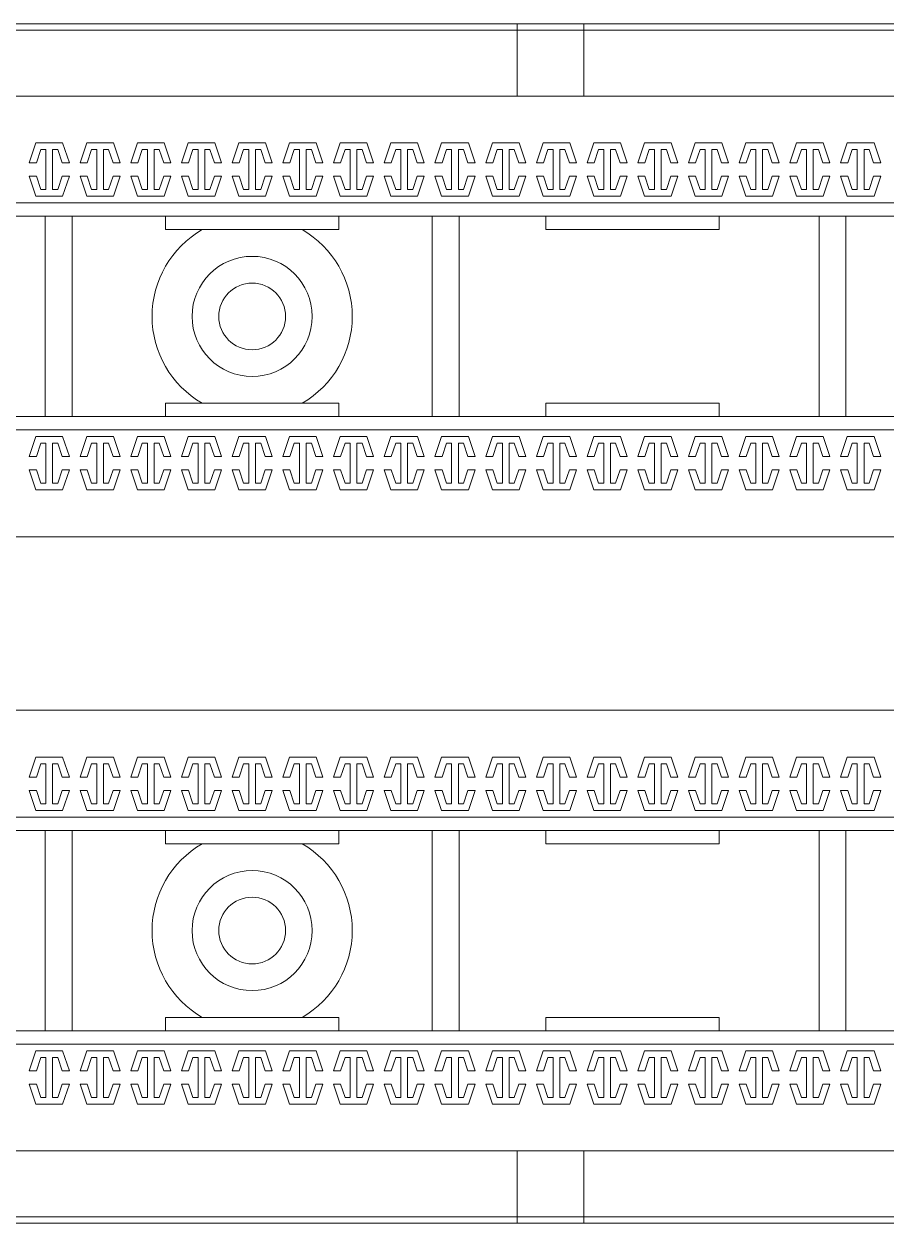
# Model space of a CAD drawing. Header units: millimetres. Extents: x -1589 to 88627, y 12943 to 76663.
# Drawn here: x 39343 to 39989, y 56543 to 57441 of the extents above; entities that cross this region are included whole.
import ezdxf

# ---------------------------------------------------------------- set-up
doc = ezdxf.new("R2010")
doc.units = ezdxf.units.MM
doc.header["$LTSCALE"] = 200
doc.layers.add('LINE', color=3, linetype='Continuous', lineweight=0)

# ---------------------------------------------------------------- blocks, each defined once
blk = doc.blocks.new('110')
at = {"color": 7}
for p, q in [((45.012, 44.905), (221.012, 44.905)), ((152.874, 44.905), (152.874, 39.5)), ((157.874, 44.905), (157.874, 39.5)), ((18.021, 44.45), (464.999, 44.45)), ((36.012, 39.5), (230.01, 39.5)), ((116.811, 36), (116.311, 34.5)), ((118.811, 36), (116.811, 36)), ((119.311, 34.5), (118.811, 36)), ((120.611, 36), (120.111, 34.5)), ((122.611, 36), (120.611, 36)), ((123.111, 34.5), (122.611, 36)), ((124.411, 36), (123.911, 34.5)), ((126.411, 36), (124.411, 36)), ((126.911, 34.5), (126.411, 36)), ((128.211, 36), (127.711, 34.5)), ((130.211, 36), (128.211, 36)), ((130.711, 34.5), (130.211, 36)), ((132.011, 36), (131.511, 34.5)), ((134.011, 36), (132.011, 36)), ((134.511, 34.5), (134.011, 36)), ((135.811, 36), (135.311, 34.5)), ((137.811, 36), (135.811, 36)), ((138.311, 34.5), (137.811, 36)), ((139.611, 36), (139.111, 34.5)), ((141.611, 36), (139.611, 36)), ((142.111, 34.5), (141.611, 36)), ((143.411, 36), (142.911, 34.5)), ((145.411, 36), (143.411, 36)), ((145.911, 34.5), (145.411, 36)), ((147.211, 36), (146.711, 34.5)), ((149.211, 36), (147.211, 36)), ((149.711, 34.5), (149.211, 36)), ((151.011, 36), (150.511, 34.5)), ((153.011, 36), (151.011, 36)), ((153.511, 34.5), (153.011, 36)), ((154.811, 36), (154.311, 34.5)), ((156.811, 36), (154.811, 36)), ((157.311, 34.5), (156.811, 36)), ((158.611, 36), (158.111, 34.5)), ((160.611, 36), (158.611, 36)), ((161.111, 34.5), (160.611, 36)), ((162.411, 36), (161.911, 34.5)), ((164.411, 36), (162.411, 36)), ((164.911, 34.5), (164.411, 36)), ((166.21, 36), (165.711, 34.5)), ((168.21, 36), (166.21, 36)), ((168.71, 34.5), (168.21, 36)), ((170.01, 36), (169.51, 34.5)), ((172.01, 36), (170.01, 36)), ((172.51, 34.5), (172.01, 36)), ((173.81, 36), (173.31, 34.5)), ((175.81, 36), (173.81, 36)), ((176.31, 34.5), (175.81, 36)), ((177.61, 36), (177.11, 34.5)), ((179.61, 36), (177.61, 36)), ((180.11, 34.5), (179.61, 36)), ((116.838, 34.5), (117.171, 35.5)), ((117.171, 35.5), (117.561, 35.5)), ((117.561, 35.5), (117.561, 32.5)), ((118.061, 32.5), (118.061, 35.5)), ((118.061, 35.5), (118.451, 35.5)), ((118.451, 35.5), (118.784, 34.5)), ((120.638, 34.5), (120.971, 35.5)), ((120.971, 35.5), (121.361, 35.5)), ((121.361, 35.5), (121.361, 32.5)), ((121.861, 32.5), (121.861, 35.5)), ((121.861, 35.5), (122.25, 35.5)), ((122.25, 35.5), (122.584, 34.5)), ((124.438, 34.5), (124.771, 35.5)), ((124.771, 35.5), (125.161, 35.5)), ((125.161, 35.5), (125.161, 32.5)), ((125.661, 32.5), (125.661, 35.5)), ((125.661, 35.5), (126.05, 35.5)), ((126.05, 35.5), (126.384, 34.5)), ((128.238, 34.5), (128.571, 35.5)), ((128.571, 35.5), (128.961, 35.5)), ((128.961, 35.5), (128.961, 32.5)), ((129.461, 32.5), (129.461, 35.5)), ((129.461, 35.5), (129.85, 35.5)), ((129.85, 35.5), (130.184, 34.5)), ((132.038, 34.5), (132.371, 35.5)), ((132.371, 35.5), (132.761, 35.5)), ((132.761, 35.5), (132.761, 32.5)), ((133.261, 32.5), (133.261, 35.5)), ((133.261, 35.5), (133.65, 35.5)), ((133.65, 35.5), (133.984, 34.5)), ((135.838, 34.5), (136.171, 35.5)), ((136.171, 35.5), (136.561, 35.5)), ((136.561, 35.5), (136.561, 32.5)), ((137.061, 32.5), (137.061, 35.5)), ((137.061, 35.5), (137.45, 35.5)), ((137.45, 35.5), (137.784, 34.5)), ((139.638, 34.5), (139.971, 35.5)), ((139.971, 35.5), (140.361, 35.5)), ((140.361, 35.5), (140.361, 32.5)), ((140.861, 32.5), (140.861, 35.5)), ((140.861, 35.5), (141.25, 35.5)), ((141.25, 35.5), (141.584, 34.5)), ((143.438, 34.5), (143.771, 35.5)), ((143.771, 35.5), (144.161, 35.5)), ((144.161, 35.5), (144.161, 32.5)), ((144.661, 32.5), (144.661, 35.5)), ((144.661, 35.5), (145.05, 35.5)), ((145.05, 35.5), (145.384, 34.5)), ((147.238, 34.5), (147.571, 35.5)), ((147.571, 35.5), (147.961, 35.5)), ((147.961, 35.5), (147.961, 32.5)), ((148.461, 32.5), (148.461, 35.5)), ((148.461, 35.5), (148.85, 35.5)), ((148.85, 35.5), (149.184, 34.5)), ((151.038, 34.5), (151.371, 35.5)), ((151.371, 35.5), (151.761, 35.5)), ((151.761, 35.5), (151.761, 32.5)), ((152.261, 32.5), (152.261, 35.5)), ((152.261, 35.5), (152.65, 35.5)), ((152.65, 35.5), (152.984, 34.5)), ((154.838, 34.5), (155.171, 35.5)), ((155.171, 35.5), (155.561, 35.5)), ((155.561, 35.5), (155.561, 32.5)), ((156.061, 32.5), (156.061, 35.5)), ((156.061, 35.5), (156.45, 35.5)), ((156.45, 35.5), (156.784, 34.5)), ((158.638, 34.5), (158.971, 35.5)), ((158.971, 35.5), (159.361, 35.5)), ((159.361, 35.5), (159.361, 32.5)), ((159.861, 32.5), (159.861, 35.5)), ((159.861, 35.5), (160.25, 35.5)), ((160.25, 35.5), (160.583, 34.5)), ((162.438, 34.5), (162.771, 35.5)), ((162.771, 35.5), (163.161, 35.5)), ((163.161, 35.5), (163.161, 32.5)), ((163.661, 32.5), (163.661, 35.5)), ((163.661, 35.5), (164.05, 35.5)), ((164.05, 35.5), (164.383, 34.5)), ((166.238, 34.5), (166.571, 35.5)), ((166.571, 35.5), (166.96, 35.5)), ((166.96, 35.5), (166.96, 32.5)), ((167.46, 32.5), (167.46, 35.5)), ((167.46, 35.5), (167.85, 35.5)), ((167.85, 35.5), (168.183, 34.5)), ((170.038, 34.5), (170.371, 35.5)), ((170.371, 35.5), (170.76, 35.5)), ((170.76, 35.5), (170.76, 32.5)), ((171.26, 32.5), (171.26, 35.5)), ((171.26, 35.5), (171.65, 35.5)), ((171.65, 35.5), (171.983, 34.5)), ((173.837, 34.5), (174.171, 35.5)), ((174.171, 35.5), (174.56, 35.5)), ((174.56, 35.5), (174.56, 32.5)), ((175.06, 32.5), (175.06, 35.5)), ((175.06, 35.5), (175.45, 35.5)), ((175.45, 35.5), (175.783, 34.5)), ((177.637, 34.5), (177.971, 35.5)), ((177.971, 35.5), (178.36, 35.5)), ((178.36, 35.5), (178.36, 32.5)), ((178.86, 32.5), (178.86, 35.5)), ((178.86, 35.5), (179.25, 35.5)), ((179.25, 35.5), (179.583, 34.5)), ((116.311, 34.5), (116.838, 34.5)), ((118.784, 34.5), (119.311, 34.5)), ((120.111, 34.5), (120.638, 34.5)), ((122.584, 34.5), (123.111, 34.5)), ((123.911, 34.5), (124.438, 34.5)), ((126.384, 34.5), (126.911, 34.5)), ((127.711, 34.5), (128.238, 34.5)), ((130.184, 34.5), (130.711, 34.5)), ((131.511, 34.5), (132.038, 34.5)), ((133.984, 34.5), (134.511, 34.5)), ((135.311, 34.5), (135.838, 34.5)), ((137.784, 34.5), (138.311, 34.5)), ((139.111, 34.5), (139.638, 34.5)), ((141.584, 34.5), (142.111, 34.5)), ((142.911, 34.5), (143.438, 34.5)), ((145.384, 34.5), (145.911, 34.5)), ((146.711, 34.5), (147.238, 34.5)), ((149.184, 34.5), (149.711, 34.5)), ((150.511, 34.5), (151.038, 34.5)), ((152.984, 34.5), (153.511, 34.5)), ((154.311, 34.5), (154.838, 34.5)), ((156.784, 34.5), (157.311, 34.5)), ((158.111, 34.5), (158.638, 34.5)), ((160.583, 34.5), (161.111, 34.5)), ((161.911, 34.5), (162.438, 34.5)), ((164.383, 34.5), (164.911, 34.5)), ((165.711, 34.5), (166.238, 34.5)), ((168.183, 34.5), (168.71, 34.5)), ((169.51, 34.5), (170.038, 34.5)), ((171.983, 34.5), (172.51, 34.5)), ((173.31, 34.5), (173.837, 34.5)), ((175.783, 34.5), (176.31, 34.5)), ((177.11, 34.5), (177.637, 34.5)), ((179.583, 34.5), (180.11, 34.5)), ((116.311, 33.5), (116.811, 32)), ((116.838, 33.5), (116.311, 33.5)), ((117.171, 32.5), (116.838, 33.5)), ((118.784, 33.5), (118.451, 32.5)), ((119.311, 33.5), (118.784, 33.5)), ((118.811, 32), (119.311, 33.5)), ((120.111, 33.5), (120.611, 32)), ((120.638, 33.5), (120.111, 33.5)), ((120.971, 32.5), (120.638, 33.5)), ((122.584, 33.5), (122.25, 32.5)), ((123.111, 33.5), (122.584, 33.5)), ((122.611, 32), (123.111, 33.5)), ((123.911, 33.5), (124.411, 32)), ((124.438, 33.5), (123.911, 33.5)), ((124.771, 32.5), (124.438, 33.5)), ((126.384, 33.5), (126.05, 32.5)), ((126.911, 33.5), (126.384, 33.5)), ((126.411, 32), (126.911, 33.5)), ((127.711, 33.5), (128.211, 32)), ((128.238, 33.5), (127.711, 33.5)), ((128.571, 32.5), (128.238, 33.5)), ((130.184, 33.5), (129.85, 32.5)), ((130.711, 33.5), (130.184, 33.5)), ((130.211, 32), (130.711, 33.5)), ((131.511, 33.5), (132.011, 32)), ((132.038, 33.5), (131.511, 33.5)), ((132.371, 32.5), (132.038, 33.5)), ((133.984, 33.5), (133.65, 32.5)), ((134.511, 33.5), (133.984, 33.5)), ((134.011, 32), (134.511, 33.5)), ((135.311, 33.5), (135.811, 32)), ((135.838, 33.5), (135.311, 33.5)), ((136.171, 32.5), (135.838, 33.5)), ((137.784, 33.5), (137.45, 32.5)), ((138.311, 33.5), (137.784, 33.5)), ((137.811, 32), (138.311, 33.5)), ((139.111, 33.5), (139.611, 32)), ((139.638, 33.5), (139.111, 33.5)), ((139.971, 32.5), (139.638, 33.5)), ((141.584, 33.5), (141.25, 32.5)), ((142.111, 33.5), (141.584, 33.5)), ((141.611, 32), (142.111, 33.5)), ((142.911, 33.5), (143.411, 32)), ((143.438, 33.5), (142.911, 33.5)), ((143.771, 32.5), (143.438, 33.5)), ((145.384, 33.5), (145.05, 32.5)), ((145.911, 33.5), (145.384, 33.5)), ((145.411, 32), (145.911, 33.5)), ((146.711, 33.5), (147.211, 32)), ((147.238, 33.5), (146.711, 33.5)), ((147.571, 32.5), (147.238, 33.5)), ((149.184, 33.5), (148.85, 32.5)), ((149.711, 33.5), (149.184, 33.5)), ((149.211, 32), (149.711, 33.5)), ((150.511, 33.5), (151.011, 32)), ((151.038, 33.5), (150.511, 33.5)), ((151.371, 32.5), (151.038, 33.5)), ((152.984, 33.5), (152.65, 32.5)), ((153.511, 33.5), (152.984, 33.5)), ((153.011, 32), (153.511, 33.5)), ((154.311, 33.5), (154.811, 32)), ((154.838, 33.5), (154.311, 33.5)), ((155.171, 32.5), (154.838, 33.5)), ((156.784, 33.5), (156.45, 32.5)), ((157.311, 33.5), (156.784, 33.5)), ((156.811, 32), (157.311, 33.5)), ((158.111, 33.5), (158.611, 32)), ((158.638, 33.5), (158.111, 33.5)), ((158.971, 32.5), (158.638, 33.5)), ((160.583, 33.5), (160.25, 32.5)), ((161.111, 33.5), (160.583, 33.5)), ((160.611, 32), (161.111, 33.5)), ((161.911, 33.5), (162.411, 32)), ((162.438, 33.5), (161.911, 33.5)), ((162.771, 32.5), (162.438, 33.5)), ((164.383, 33.5), (164.05, 32.5)), ((164.911, 33.5), (164.383, 33.5)), ((164.411, 32), (164.911, 33.5)), ((165.711, 33.5), (166.21, 32)), ((166.238, 33.5), (165.711, 33.5)), ((166.571, 32.5), (166.238, 33.5)), ((168.183, 33.5), (167.85, 32.5)), ((168.71, 33.5), (168.183, 33.5)), ((168.21, 32), (168.71, 33.5)), ((169.51, 33.5), (170.01, 32)), ((170.038, 33.5), (169.51, 33.5)), ((170.371, 32.5), (170.038, 33.5)), ((171.983, 33.5), (171.65, 32.5)), ((172.51, 33.5), (171.983, 33.5)), ((172.01, 32), (172.51, 33.5)), ((173.31, 33.5), (173.81, 32)), ((173.837, 33.5), (173.31, 33.5)), ((174.171, 32.5), (173.837, 33.5)), ((175.783, 33.5), (175.45, 32.5)), ((176.31, 33.5), (175.783, 33.5)), ((175.81, 32), (176.31, 33.5)), ((177.11, 33.5), (177.61, 32)), ((177.637, 33.5), (177.11, 33.5)), ((177.971, 32.5), (177.637, 33.5)), ((179.583, 33.5), (179.25, 32.5)), ((180.11, 33.5), (179.583, 33.5)), ((179.61, 32), (180.11, 33.5)), ((117.561, 32.5), (117.171, 32.5)), ((118.451, 32.5), (118.061, 32.5)), ((121.361, 32.5), (120.971, 32.5)), ((122.25, 32.5), (121.861, 32.5)), ((125.161, 32.5), (124.771, 32.5)), ((126.05, 32.5), (125.661, 32.5)), ((128.961, 32.5), (128.571, 32.5)), ((129.85, 32.5), (129.461, 32.5)), ((132.761, 32.5), (132.371, 32.5)), ((133.65, 32.5), (133.261, 32.5)), ((136.561, 32.5), (136.171, 32.5)), ((137.45, 32.5), (137.061, 32.5)), ((140.361, 32.5), (139.971, 32.5)), ((141.25, 32.5), (140.861, 32.5)), ((144.161, 32.5), (143.771, 32.5)), ((145.05, 32.5), (144.661, 32.5)), ((147.961, 32.5), (147.571, 32.5)), ((148.85, 32.5), (148.461, 32.5)), ((151.761, 32.5), (151.371, 32.5)), ((152.65, 32.5), (152.261, 32.5)), ((155.561, 32.5), (155.171, 32.5)), ((156.45, 32.5), (156.061, 32.5)), ((159.361, 32.5), (158.971, 32.5)), ((160.25, 32.5), (159.861, 32.5)), ((163.161, 32.5), (162.771, 32.5)), ((164.05, 32.5), (163.661, 32.5)), ((166.96, 32.5), (166.571, 32.5)), ((167.85, 32.5), (167.46, 32.5)), ((170.76, 32.5), (170.371, 32.5)), ((171.65, 32.5), (171.26, 32.5)), ((174.56, 32.5), (174.171, 32.5)), ((175.45, 32.5), (175.06, 32.5)), ((178.36, 32.5), (177.971, 32.5)), ((179.25, 32.5), (178.86, 32.5)), ((230.01, 31.5), (36.012, 31.5)), ((116.811, 32), (118.811, 32)), ((120.611, 32), (122.611, 32)), ((124.411, 32), (126.411, 32)), ((128.211, 32), (130.211, 32)), ((132.011, 32), (134.011, 32)), ((135.811, 32), (137.811, 32)), ((139.611, 32), (141.611, 32)), ((143.411, 32), (145.411, 32)), ((147.211, 32), (149.211, 32)), ((151.011, 32), (153.011, 32)), ((154.811, 32), (156.811, 32)), ((158.611, 32), (160.611, 32)), ((162.411, 32), (164.411, 32)), ((166.21, 32), (168.21, 32)), ((170.01, 32), (172.01, 32)), ((173.81, 32), (175.81, 32)), ((177.61, 32), (179.61, 32)), ((25.012, 30.5), (241.01, 30.5)), ((117.511, 30.5), (117.511, 15.5)), ((119.511, 30.5), (119.511, 15.5)), ((126.511, 30.5), (126.511, 29.5)), ((139.511, 30.5), (139.511, 29.5)), ((146.511, 30.5), (146.511, 15.5)), ((148.511, 30.5), (148.511, 15.5)), ((155.011, 30.5), (155.011, 29.5)), ((168.01, 30.5), (168.01, 29.5)), ((175.51, 30.5), (175.51, 15.5)), ((177.51, 30.5), (177.51, 15.5)), ((126.511, 29.5), (139.511, 29.5)), ((168.01, 29.5), (155.011, 29.5)), ((126.511, 16.5), (126.511, 15.5)), ((126.511, 16.5), (139.511, 16.5)), ((139.511, 16.5), (139.511, 15.5)), ((168.01, 16.5), (155.011, 16.5)), ((155.011, 16.5), (155.011, 15.5)), ((168.01, 16.5), (168.01, 15.5)), ((25.012, 15.5), (241.01, 15.5)), ((230.01, 14.5), (36.012, 14.5)), ((116.311, 12.5), (116.811, 14)), ((116.811, 14), (118.811, 14)), ((117.171, 13.5), (116.838, 12.5)), ((117.561, 13.5), (117.171, 13.5)), ((117.561, 10.5), (117.561, 13.5)), ((118.451, 13.5), (118.061, 13.5)), ((118.061, 13.5), (118.061, 10.5)), ((118.784, 12.5), (118.451, 13.5)), ((118.811, 14), (119.311, 12.5)), ((120.111, 12.5), (120.611, 14)), ((120.611, 14), (122.611, 14)), ((120.971, 13.5), (120.638, 12.5)), ((121.361, 13.5), (120.971, 13.5)), ((121.361, 10.5), (121.361, 13.5)), ((122.25, 13.5), (121.861, 13.5)), ((121.861, 13.5), (121.861, 10.5)), ((122.584, 12.5), (122.25, 13.5)), ((122.611, 14), (123.111, 12.5)), ((123.911, 12.5), (124.411, 14)), ((124.411, 14), (126.411, 14)), ((124.771, 13.5), (124.438, 12.5)), ((125.161, 13.5), (124.771, 13.5)), ((125.161, 10.5), (125.161, 13.5)), ((126.05, 13.5), (125.661, 13.5)), ((125.661, 13.5), (125.661, 10.5)), ((126.384, 12.5), (126.05, 13.5)), ((126.411, 14), (126.911, 12.5)), ((127.711, 12.5), (128.211, 14)), ((128.211, 14), (130.211, 14)), ((128.571, 13.5), (128.238, 12.5)), ((128.961, 13.5), (128.571, 13.5)), ((128.961, 10.5), (128.961, 13.5)), ((129.85, 13.5), (129.461, 13.5)), ((129.461, 13.5), (129.461, 10.5)), ((130.184, 12.5), (129.85, 13.5)), ((130.211, 14), (130.711, 12.5)), ((131.511, 12.5), (132.011, 14)), ((132.011, 14), (134.011, 14)), ((132.371, 13.5), (132.038, 12.5)), ((132.761, 13.5), (132.371, 13.5)), ((132.761, 10.5), (132.761, 13.5)), ((133.65, 13.5), (133.261, 13.5)), ((133.261, 13.5), (133.261, 10.5)), ((133.984, 12.5), (133.65, 13.5)), ((134.011, 14), (134.511, 12.5)), ((135.311, 12.5), (135.811, 14)), ((135.811, 14), (137.811, 14)), ((136.171, 13.5), (135.838, 12.5)), ((136.561, 13.5), (136.171, 13.5)), ((136.561, 10.5), (136.561, 13.5)), ((137.45, 13.5), (137.061, 13.5)), ((137.061, 13.5), (137.061, 10.5)), ((137.784, 12.5), (137.45, 13.5)), ((137.811, 14), (138.311, 12.5)), ((139.111, 12.5), (139.611, 14)), ((139.611, 14), (141.611, 14)), ((139.971, 13.5), (139.638, 12.5)), ((140.361, 13.5), (139.971, 13.5)), ((140.361, 10.5), (140.361, 13.5)), ((141.25, 13.5), (140.861, 13.5)), ((140.861, 13.5), (140.861, 10.5)), ((141.584, 12.5), (141.25, 13.5)), ((141.611, 14), (142.111, 12.5)), ((142.911, 12.5), (143.411, 14)), ((143.411, 14), (145.411, 14)), ((143.771, 13.5), (143.438, 12.5)), ((144.161, 13.5), (143.771, 13.5)), ((144.161, 10.5), (144.161, 13.5)), ((145.05, 13.5), (144.661, 13.5)), ((144.661, 13.5), (144.661, 10.5)), ((145.384, 12.5), (145.05, 13.5)), ((145.411, 14), (145.911, 12.5)), ((146.711, 12.5), (147.211, 14)), ((147.211, 14), (149.211, 14)), ((147.571, 13.5), (147.238, 12.5)), ((147.961, 13.5), (147.571, 13.5)), ((147.961, 10.5), (147.961, 13.5)), ((148.85, 13.5), (148.461, 13.5)), ((148.461, 13.5), (148.461, 10.5)), ((149.184, 12.5), (148.85, 13.5)), ((149.211, 14), (149.711, 12.5)), ((150.511, 12.5), (151.011, 14)), ((151.011, 14), (153.011, 14)), ((151.371, 13.5), (151.038, 12.5)), ((151.761, 13.5), (151.371, 13.5)), ((151.761, 10.5), (151.761, 13.5)), ((152.65, 13.5), (152.261, 13.5)), ((152.261, 13.5), (152.261, 10.5)), ((152.984, 12.5), (152.65, 13.5)), ((153.011, 14), (153.511, 12.5)), ((154.311, 12.5), (154.811, 14)), ((154.811, 14), (156.811, 14)), ((155.171, 13.5), (154.838, 12.5)), ((155.561, 13.5), (155.171, 13.5)), ((155.561, 10.5), (155.561, 13.5)), ((156.45, 13.5), (156.061, 13.5)), ((156.061, 13.5), (156.061, 10.5)), ((156.784, 12.5), (156.45, 13.5)), ((156.811, 14), (157.311, 12.5)), ((158.111, 12.5), (158.611, 14)), ((158.611, 14), (160.611, 14)), ((158.971, 13.5), (158.638, 12.5)), ((159.361, 13.5), (158.971, 13.5)), ((159.361, 10.5), (159.361, 13.5)), ((160.25, 13.5), (159.861, 13.5)), ((159.861, 13.5), (159.861, 10.5)), ((160.583, 12.5), (160.25, 13.5)), ((160.611, 14), (161.111, 12.5)), ((161.911, 12.5), (162.411, 14)), ((162.411, 14), (164.411, 14)), ((162.771, 13.5), (162.438, 12.5)), ((163.161, 13.5), (162.771, 13.5)), ((163.161, 10.5), (163.161, 13.5)), ((164.05, 13.5), (163.661, 13.5)), ((163.661, 13.5), (163.661, 10.5)), ((164.383, 12.5), (164.05, 13.5)), ((164.411, 14), (164.911, 12.5)), ((165.711, 12.5), (166.21, 14)), ((166.21, 14), (168.21, 14)), ((166.571, 13.5), (166.238, 12.5)), ((166.96, 13.5), (166.571, 13.5)), ((166.96, 10.5), (166.96, 13.5)), ((167.85, 13.5), (167.46, 13.5)), ((167.46, 13.5), (167.46, 10.5)), ((168.183, 12.5), (167.85, 13.5)), ((168.21, 14), (168.71, 12.5)), ((169.51, 12.5), (170.01, 14)), ((170.01, 14), (172.01, 14)), ((170.371, 13.5), (170.038, 12.5)), ((170.76, 13.5), (170.371, 13.5)), ((170.76, 10.5), (170.76, 13.5)), ((171.65, 13.5), (171.26, 13.5)), ((171.26, 13.5), (171.26, 10.5)), ((171.983, 12.5), (171.65, 13.5)), ((172.01, 14), (172.51, 12.5)), ((173.31, 12.5), (173.81, 14)), ((173.81, 14), (175.81, 14)), ((174.171, 13.5), (173.837, 12.5)), ((174.56, 13.5), (174.171, 13.5)), ((174.56, 10.5), (174.56, 13.5)), ((175.45, 13.5), (175.06, 13.5)), ((175.06, 13.5), (175.06, 10.5)), ((175.783, 12.5), (175.45, 13.5)), ((175.81, 14), (176.31, 12.5)), ((177.11, 12.5), (177.61, 14)), ((177.61, 14), (179.61, 14)), ((177.971, 13.5), (177.637, 12.5)), ((178.36, 13.5), (177.971, 13.5)), ((178.36, 10.5), (178.36, 13.5)), ((179.25, 13.5), (178.86, 13.5)), ((178.86, 13.5), (178.86, 10.5)), ((179.583, 12.5), (179.25, 13.5)), ((179.61, 14), (180.11, 12.5)), ((116.838, 12.5), (116.311, 12.5)), ((119.311, 12.5), (118.784, 12.5)), ((120.638, 12.5), (120.111, 12.5)), ((123.111, 12.5), (122.584, 12.5)), ((124.438, 12.5), (123.911, 12.5)), ((126.911, 12.5), (126.384, 12.5)), ((128.238, 12.5), (127.711, 12.5)), ((130.711, 12.5), (130.184, 12.5)), ((132.038, 12.5), (131.511, 12.5)), ((134.511, 12.5), (133.984, 12.5)), ((135.838, 12.5), (135.311, 12.5)), ((138.311, 12.5), (137.784, 12.5)), ((139.638, 12.5), (139.111, 12.5)), ((142.111, 12.5), (141.584, 12.5)), ((143.438, 12.5), (142.911, 12.5)), ((145.911, 12.5), (145.384, 12.5)), ((147.238, 12.5), (146.711, 12.5)), ((149.711, 12.5), (149.184, 12.5)), ((151.038, 12.5), (150.511, 12.5)), ((153.511, 12.5), (152.984, 12.5)), ((154.838, 12.5), (154.311, 12.5)), ((157.311, 12.5), (156.784, 12.5)), ((158.638, 12.5), (158.111, 12.5)), ((161.111, 12.5), (160.583, 12.5)), ((162.438, 12.5), (161.911, 12.5)), ((164.911, 12.5), (164.383, 12.5)), ((166.238, 12.5), (165.711, 12.5)), ((168.71, 12.5), (168.183, 12.5)), ((170.038, 12.5), (169.51, 12.5)), ((172.51, 12.5), (171.983, 12.5)), ((173.837, 12.5), (173.31, 12.5)), ((176.31, 12.5), (175.783, 12.5)), ((177.637, 12.5), (177.11, 12.5)), ((180.11, 12.5), (179.583, 12.5)), ((116.811, 10), (116.311, 11.5)), ((116.311, 11.5), (116.838, 11.5)), ((116.838, 11.5), (117.171, 10.5)), ((118.451, 10.5), (118.784, 11.5)), ((118.784, 11.5), (119.311, 11.5)), ((119.311, 11.5), (118.811, 10)), ((120.611, 10), (120.111, 11.5)), ((120.111, 11.5), (120.638, 11.5)), ((120.638, 11.5), (120.971, 10.5)), ((122.25, 10.5), (122.584, 11.5)), ((122.584, 11.5), (123.111, 11.5)), ((123.111, 11.5), (122.611, 10)), ((124.411, 10), (123.911, 11.5)), ((123.911, 11.5), (124.438, 11.5)), ((124.438, 11.5), (124.771, 10.5)), ((126.05, 10.5), (126.384, 11.5)), ((126.384, 11.5), (126.911, 11.5)), ((126.911, 11.5), (126.411, 10)), ((128.211, 10), (127.711, 11.5)), ((127.711, 11.5), (128.238, 11.5)), ((128.238, 11.5), (128.571, 10.5)), ((129.85, 10.5), (130.184, 11.5)), ((130.184, 11.5), (130.711, 11.5)), ((130.711, 11.5), (130.211, 10)), ((132.011, 10), (131.511, 11.5)), ((131.511, 11.5), (132.038, 11.5)), ((132.038, 11.5), (132.371, 10.5)), ((133.65, 10.5), (133.984, 11.5)), ((133.984, 11.5), (134.511, 11.5)), ((134.511, 11.5), (134.011, 10)), ((135.811, 10), (135.311, 11.5)), ((135.311, 11.5), (135.838, 11.5)), ((135.838, 11.5), (136.171, 10.5)), ((137.45, 10.5), (137.784, 11.5)), ((137.784, 11.5), (138.311, 11.5)), ((138.311, 11.5), (137.811, 10)), ((139.611, 10), (139.111, 11.5)), ((139.111, 11.5), (139.638, 11.5)), ((139.638, 11.5), (139.971, 10.5)), ((141.25, 10.5), (141.584, 11.5)), ((141.584, 11.5), (142.111, 11.5)), ((142.111, 11.5), (141.611, 10)), ((143.411, 10), (142.911, 11.5)), ((142.911, 11.5), (143.438, 11.5)), ((143.438, 11.5), (143.771, 10.5)), ((145.05, 10.5), (145.384, 11.5)), ((145.384, 11.5), (145.911, 11.5)), ((145.911, 11.5), (145.411, 10)), ((147.211, 10), (146.711, 11.5)), ((146.711, 11.5), (147.238, 11.5)), ((147.238, 11.5), (147.571, 10.5)), ((148.85, 10.5), (149.184, 11.5)), ((149.184, 11.5), (149.711, 11.5)), ((149.711, 11.5), (149.211, 10)), ((151.011, 10), (150.511, 11.5)), ((150.511, 11.5), (151.038, 11.5)), ((151.038, 11.5), (151.371, 10.5)), ((152.65, 10.5), (152.984, 11.5)), ((152.984, 11.5), (153.511, 11.5)), ((153.511, 11.5), (153.011, 10)), ((154.811, 10), (154.311, 11.5)), ((154.311, 11.5), (154.838, 11.5)), ((154.838, 11.5), (155.171, 10.5)), ((156.45, 10.5), (156.784, 11.5)), ((156.784, 11.5), (157.311, 11.5)), ((157.311, 11.5), (156.811, 10)), ((158.611, 10), (158.111, 11.5)), ((158.111, 11.5), (158.638, 11.5)), ((158.638, 11.5), (158.971, 10.5)), ((160.25, 10.5), (160.583, 11.5)), ((160.583, 11.5), (161.111, 11.5)), ((161.111, 11.5), (160.611, 10)), ((162.411, 10), (161.911, 11.5)), ((161.911, 11.5), (162.438, 11.5)), ((162.438, 11.5), (162.771, 10.5)), ((164.05, 10.5), (164.383, 11.5)), ((164.383, 11.5), (164.911, 11.5)), ((164.911, 11.5), (164.411, 10)), ((166.21, 10), (165.711, 11.5)), ((165.711, 11.5), (166.238, 11.5)), ((166.238, 11.5), (166.571, 10.5)), ((167.85, 10.5), (168.183, 11.5)), ((168.183, 11.5), (168.71, 11.5)), ((168.71, 11.5), (168.21, 10)), ((170.01, 10), (169.51, 11.5)), ((169.51, 11.5), (170.038, 11.5)), ((170.038, 11.5), (170.371, 10.5)), ((171.65, 10.5), (171.983, 11.5)), ((171.983, 11.5), (172.51, 11.5)), ((172.51, 11.5), (172.01, 10)), ((173.81, 10), (173.31, 11.5)), ((173.31, 11.5), (173.837, 11.5)), ((173.837, 11.5), (174.171, 10.5)), ((175.45, 10.5), (175.783, 11.5)), ((175.783, 11.5), (176.31, 11.5)), ((176.31, 11.5), (175.81, 10)), ((177.61, 10), (177.11, 11.5)), ((177.11, 11.5), (177.637, 11.5)), ((177.637, 11.5), (177.971, 10.5)), ((179.25, 10.5), (179.583, 11.5)), ((179.583, 11.5), (180.11, 11.5)), ((180.11, 11.5), (179.61, 10)), ((118.811, 10), (116.811, 10)), ((117.171, 10.5), (117.561, 10.5)), ((118.061, 10.5), (118.451, 10.5)), ((122.611, 10), (120.611, 10)), ((120.971, 10.5), (121.361, 10.5)), ((121.861, 10.5), (122.25, 10.5)), ((126.411, 10), (124.411, 10)), ((124.771, 10.5), (125.161, 10.5)), ((125.661, 10.5), (126.05, 10.5)), ((130.211, 10), (128.211, 10)), ((128.571, 10.5), (128.961, 10.5)), ((129.461, 10.5), (129.85, 10.5)), ((134.011, 10), (132.011, 10)), ((132.371, 10.5), (132.761, 10.5)), ((133.261, 10.5), (133.65, 10.5)), ((137.811, 10), (135.811, 10)), ((136.171, 10.5), (136.561, 10.5)), ((137.061, 10.5), (137.45, 10.5)), ((141.611, 10), (139.611, 10)), ((139.971, 10.5), (140.361, 10.5)), ((140.861, 10.5), (141.25, 10.5)), ((145.411, 10), (143.411, 10)), ((143.771, 10.5), (144.161, 10.5)), ((144.661, 10.5), (145.05, 10.5)), ((149.211, 10), (147.211, 10)), ((147.571, 10.5), (147.961, 10.5)), ((148.461, 10.5), (148.85, 10.5)), ((153.011, 10), (151.011, 10)), ((151.371, 10.5), (151.761, 10.5)), ((152.261, 10.5), (152.65, 10.5)), ((156.811, 10), (154.811, 10)), ((155.171, 10.5), (155.561, 10.5)), ((156.061, 10.5), (156.45, 10.5)), ((160.611, 10), (158.611, 10)), ((158.971, 10.5), (159.361, 10.5)), ((159.861, 10.5), (160.25, 10.5)), ((164.411, 10), (162.411, 10)), ((162.771, 10.5), (163.161, 10.5)), ((163.661, 10.5), (164.05, 10.5)), ((168.21, 10), (166.21, 10)), ((166.571, 10.5), (166.96, 10.5)), ((167.46, 10.5), (167.85, 10.5)), ((172.01, 10), (170.01, 10)), ((170.371, 10.5), (170.76, 10.5)), ((171.26, 10.5), (171.65, 10.5)), ((175.81, 10), (173.81, 10)), ((174.171, 10.5), (174.56, 10.5)), ((175.06, 10.5), (175.45, 10.5)), ((179.61, 10), (177.61, 10)), ((177.971, 10.5), (178.36, 10.5)), ((178.86, 10.5), (179.25, 10.5)), ((36.012, 6.5), (230.01, 6.5)), ((36.012, -6.5), (230.01, -6.5)), ((116.811, -10), (116.311, -11.5)), ((118.811, -10), (116.811, -10)), ((116.838, -11.5), (117.171, -10.5)), ((117.171, -10.5), (117.561, -10.5)), ((117.561, -10.5), (117.561, -13.5)), ((118.061, -13.5), (118.061, -10.5)), ((118.061, -10.5), (118.451, -10.5)), ((118.451, -10.5), (118.784, -11.5)), ((119.311, -11.5), (118.811, -10)), ((120.611, -10), (120.111, -11.5)), ((122.611, -10), (120.611, -10)), ((120.638, -11.5), (120.971, -10.5)), ((120.971, -10.5), (121.361, -10.5)), ((121.361, -10.5), (121.361, -13.5)), ((121.861, -13.5), (121.861, -10.5)), ((121.861, -10.5), (122.25, -10.5)), ((122.25, -10.5), (122.584, -11.5)), ((123.111, -11.5), (122.611, -10)), ((124.411, -10), (123.911, -11.5)), ((126.411, -10), (124.411, -10)), ((124.438, -11.5), (124.771, -10.5)), ((124.771, -10.5), (125.161, -10.5)), ((125.161, -10.5), (125.161, -13.5)), ((125.661, -13.5), (125.661, -10.5)), ((125.661, -10.5), (126.05, -10.5)), ((126.05, -10.5), (126.384, -11.5)), ((126.911, -11.5), (126.411, -10)), ((128.211, -10), (127.711, -11.5)), ((130.211, -10), (128.211, -10)), ((128.238, -11.5), (128.571, -10.5)), ((128.571, -10.5), (128.961, -10.5)), ((128.961, -10.5), (128.961, -13.5)), ((129.461, -13.5), (129.461, -10.5)), ((129.461, -10.5), (129.85, -10.5)), ((129.85, -10.5), (130.184, -11.5)), ((130.711, -11.5), (130.211, -10)), ((132.011, -10), (131.511, -11.5)), ((134.011, -10), (132.011, -10)), ((132.038, -11.5), (132.371, -10.5)), ((132.371, -10.5), (132.761, -10.5)), ((132.761, -10.5), (132.761, -13.5)), ((133.261, -13.5), (133.261, -10.5)), ((133.261, -10.5), (133.65, -10.5)), ((133.65, -10.5), (133.984, -11.5)), ((134.511, -11.5), (134.011, -10)), ((135.811, -10), (135.311, -11.5)), ((137.811, -10), (135.811, -10)), ((135.838, -11.5), (136.171, -10.5)), ((136.171, -10.5), (136.561, -10.5)), ((136.561, -10.5), (136.561, -13.5)), ((137.061, -13.5), (137.061, -10.5)), ((137.061, -10.5), (137.45, -10.5)), ((137.45, -10.5), (137.784, -11.5)), ((138.311, -11.5), (137.811, -10)), ((139.611, -10), (139.111, -11.5)), ((141.611, -10), (139.611, -10)), ((139.638, -11.5), (139.971, -10.5)), ((139.971, -10.5), (140.361, -10.5)), ((140.361, -10.5), (140.361, -13.5)), ((140.861, -13.5), (140.861, -10.5)), ((140.861, -10.5), (141.25, -10.5)), ((141.25, -10.5), (141.584, -11.5)), ((142.111, -11.5), (141.611, -10)), ((143.411, -10), (142.911, -11.5)), ((145.411, -10), (143.411, -10)), ((143.438, -11.5), (143.771, -10.5)), ((143.771, -10.5), (144.161, -10.5)), ((144.161, -10.5), (144.161, -13.5)), ((144.661, -13.5), (144.661, -10.5)), ((144.661, -10.5), (145.05, -10.5)), ((145.05, -10.5), (145.384, -11.5)), ((145.911, -11.5), (145.411, -10)), ((147.211, -10), (146.711, -11.5)), ((149.211, -10), (147.211, -10)), ((147.238, -11.5), (147.571, -10.5)), ((147.571, -10.5), (147.961, -10.5)), ((147.961, -10.5), (147.961, -13.5)), ((148.461, -13.5), (148.461, -10.5)), ((148.461, -10.5), (148.85, -10.5)), ((148.85, -10.5), (149.184, -11.5)), ((149.711, -11.5), (149.211, -10)), ((151.011, -10), (150.511, -11.5)), ((153.011, -10), (151.011, -10)), ((151.038, -11.5), (151.371, -10.5)), ((151.371, -10.5), (151.761, -10.5)), ((151.761, -10.5), (151.761, -13.5)), ((152.261, -13.5), (152.261, -10.5)), ((152.261, -10.5), (152.65, -10.5)), ((152.65, -10.5), (152.984, -11.5)), ((153.511, -11.5), (153.011, -10)), ((154.811, -10), (154.311, -11.5)), ((156.811, -10), (154.811, -10)), ((154.838, -11.5), (155.171, -10.5)), ((155.171, -10.5), (155.561, -10.5)), ((155.561, -10.5), (155.561, -13.5)), ((156.061, -13.5), (156.061, -10.5)), ((156.061, -10.5), (156.45, -10.5)), ((156.45, -10.5), (156.784, -11.5)), ((157.311, -11.5), (156.811, -10)), ((158.611, -10), (158.111, -11.5)), ((160.611, -10), (158.611, -10)), ((158.638, -11.5), (158.971, -10.5)), ((158.971, -10.5), (159.361, -10.5)), ((159.361, -10.5), (159.361, -13.5)), ((159.861, -13.5), (159.861, -10.5)), ((159.861, -10.5), (160.25, -10.5)), ((160.25, -10.5), (160.583, -11.5)), ((161.111, -11.5), (160.611, -10)), ((162.411, -10), (161.911, -11.5)), ((164.411, -10), (162.411, -10)), ((162.438, -11.5), (162.771, -10.5)), ((162.771, -10.5), (163.161, -10.5)), ((163.161, -10.5), (163.161, -13.5)), ((163.661, -13.5), (163.661, -10.5)), ((163.661, -10.5), (164.05, -10.5)), ((164.05, -10.5), (164.383, -11.5)), ((164.911, -11.5), (164.411, -10)), ((166.21, -10), (165.711, -11.5)), ((168.21, -10), (166.21, -10)), ((166.238, -11.5), (166.571, -10.5)), ((166.571, -10.5), (166.96, -10.5)), ((166.96, -10.5), (166.96, -13.5)), ((167.46, -13.5), (167.46, -10.5)), ((167.46, -10.5), (167.85, -10.5)), ((167.85, -10.5), (168.183, -11.5)), ((168.71, -11.5), (168.21, -10)), ((170.01, -10), (169.51, -11.5)), ((172.01, -10), (170.01, -10)), ((170.038, -11.5), (170.371, -10.5)), ((170.371, -10.5), (170.76, -10.5)), ((170.76, -10.5), (170.76, -13.5)), ((171.26, -13.5), (171.26, -10.5)), ((171.26, -10.5), (171.65, -10.5)), ((171.65, -10.5), (171.983, -11.5)), ((172.51, -11.5), (172.01, -10)), ((173.81, -10), (173.31, -11.5)), ((175.81, -10), (173.81, -10)), ((173.837, -11.5), (174.171, -10.5)), ((174.171, -10.5), (174.56, -10.5)), ((174.56, -10.5), (174.56, -13.5)), ((175.06, -13.5), (175.06, -10.5)), ((175.06, -10.5), (175.45, -10.5)), ((175.45, -10.5), (175.783, -11.5)), ((176.31, -11.5), (175.81, -10)), ((177.61, -10), (177.11, -11.5)), ((179.61, -10), (177.61, -10)), ((177.637, -11.5), (177.971, -10.5)), ((177.971, -10.5), (178.36, -10.5)), ((178.36, -10.5), (178.36, -13.5)), ((178.86, -13.5), (178.86, -10.5)), ((178.86, -10.5), (179.25, -10.5)), ((179.25, -10.5), (179.583, -11.5)), ((180.11, -11.5), (179.61, -10)), ((116.311, -11.5), (116.838, -11.5)), ((118.784, -11.5), (119.311, -11.5)), ((120.111, -11.5), (120.638, -11.5)), ((122.584, -11.5), (123.111, -11.5)), ((123.911, -11.5), (124.438, -11.5)), ((126.384, -11.5), (126.911, -11.5)), ((127.711, -11.5), (128.238, -11.5)), ((130.184, -11.5), (130.711, -11.5)), ((131.511, -11.5), (132.038, -11.5)), ((133.984, -11.5), (134.511, -11.5)), ((135.311, -11.5), (135.838, -11.5)), ((137.784, -11.5), (138.311, -11.5)), ((139.111, -11.5), (139.638, -11.5)), ((141.584, -11.5), (142.111, -11.5)), ((142.911, -11.5), (143.438, -11.5)), ((145.384, -11.5), (145.911, -11.5)), ((146.711, -11.5), (147.238, -11.5)), ((149.184, -11.5), (149.711, -11.5)), ((150.511, -11.5), (151.038, -11.5)), ((152.984, -11.5), (153.511, -11.5)), ((154.311, -11.5), (154.838, -11.5)), ((156.784, -11.5), (157.311, -11.5)), ((158.111, -11.5), (158.638, -11.5)), ((160.583, -11.5), (161.111, -11.5)), ((161.911, -11.5), (162.438, -11.5)), ((164.383, -11.5), (164.911, -11.5)), ((165.711, -11.5), (166.238, -11.5)), ((168.183, -11.5), (168.71, -11.5)), ((169.51, -11.5), (170.038, -11.5)), ((171.983, -11.5), (172.51, -11.5)), ((173.31, -11.5), (173.837, -11.5)), ((175.783, -11.5), (176.31, -11.5)), ((177.11, -11.5), (177.637, -11.5)), ((179.583, -11.5), (180.11, -11.5)), ((116.311, -12.5), (116.811, -14)), ((116.838, -12.5), (116.311, -12.5)), ((117.171, -13.5), (116.838, -12.5)), ((118.784, -12.5), (118.451, -13.5)), ((119.311, -12.5), (118.784, -12.5)), ((118.811, -14), (119.311, -12.5)), ((120.111, -12.5), (120.611, -14)), ((120.638, -12.5), (120.111, -12.5)), ((120.971, -13.5), (120.638, -12.5)), ((122.584, -12.5), (122.25, -13.5)), ((123.111, -12.5), (122.584, -12.5)), ((122.611, -14), (123.111, -12.5)), ((123.911, -12.5), (124.411, -14)), ((124.438, -12.5), (123.911, -12.5)), ((124.771, -13.5), (124.438, -12.5)), ((126.384, -12.5), (126.05, -13.5)), ((126.911, -12.5), (126.384, -12.5)), ((126.411, -14), (126.911, -12.5)), ((127.711, -12.5), (128.211, -14)), ((128.238, -12.5), (127.711, -12.5)), ((128.571, -13.5), (128.238, -12.5)), ((130.184, -12.5), (129.85, -13.5)), ((130.711, -12.5), (130.184, -12.5)), ((130.211, -14), (130.711, -12.5)), ((131.511, -12.5), (132.011, -14)), ((132.038, -12.5), (131.511, -12.5)), ((132.371, -13.5), (132.038, -12.5)), ((133.984, -12.5), (133.65, -13.5)), ((134.511, -12.5), (133.984, -12.5)), ((134.011, -14), (134.511, -12.5)), ((135.311, -12.5), (135.811, -14)), ((135.838, -12.5), (135.311, -12.5)), ((136.171, -13.5), (135.838, -12.5)), ((137.784, -12.5), (137.45, -13.5)), ((138.311, -12.5), (137.784, -12.5)), ((137.811, -14), (138.311, -12.5)), ((139.111, -12.5), (139.611, -14)), ((139.638, -12.5), (139.111, -12.5)), ((139.971, -13.5), (139.638, -12.5)), ((141.584, -12.5), (141.25, -13.5)), ((142.111, -12.5), (141.584, -12.5)), ((141.611, -14), (142.111, -12.5)), ((142.911, -12.5), (143.411, -14)), ((143.438, -12.5), (142.911, -12.5)), ((143.771, -13.5), (143.438, -12.5)), ((145.384, -12.5), (145.05, -13.5)), ((145.911, -12.5), (145.384, -12.5)), ((145.411, -14), (145.911, -12.5)), ((146.711, -12.5), (147.211, -14)), ((147.238, -12.5), (146.711, -12.5)), ((147.571, -13.5), (147.238, -12.5)), ((149.184, -12.5), (148.85, -13.5)), ((149.711, -12.5), (149.184, -12.5)), ((149.211, -14), (149.711, -12.5)), ((150.511, -12.5), (151.011, -14)), ((151.038, -12.5), (150.511, -12.5)), ((151.371, -13.5), (151.038, -12.5)), ((152.984, -12.5), (152.65, -13.5)), ((153.511, -12.5), (152.984, -12.5)), ((153.011, -14), (153.511, -12.5)), ((154.311, -12.5), (154.811, -14)), ((154.838, -12.5), (154.311, -12.5)), ((155.171, -13.5), (154.838, -12.5)), ((156.784, -12.5), (156.45, -13.5)), ((157.311, -12.5), (156.784, -12.5)), ((156.811, -14), (157.311, -12.5)), ((158.111, -12.5), (158.611, -14)), ((158.638, -12.5), (158.111, -12.5)), ((158.971, -13.5), (158.638, -12.5)), ((160.583, -12.5), (160.25, -13.5)), ((161.111, -12.5), (160.583, -12.5)), ((160.611, -14), (161.111, -12.5)), ((161.911, -12.5), (162.411, -14)), ((162.438, -12.5), (161.911, -12.5)), ((162.771, -13.5), (162.438, -12.5)), ((164.383, -12.5), (164.05, -13.5)), ((164.911, -12.5), (164.383, -12.5)), ((164.411, -14), (164.911, -12.5)), ((165.711, -12.5), (166.21, -14)), ((166.238, -12.5), (165.711, -12.5)), ((166.571, -13.5), (166.238, -12.5)), ((168.183, -12.5), (167.85, -13.5)), ((168.71, -12.5), (168.183, -12.5)), ((168.21, -14), (168.71, -12.5)), ((169.51, -12.5), (170.01, -14)), ((170.038, -12.5), (169.51, -12.5)), ((170.371, -13.5), (170.038, -12.5)), ((171.983, -12.5), (171.65, -13.5)), ((172.51, -12.5), (171.983, -12.5)), ((172.01, -14), (172.51, -12.5)), ((173.31, -12.5), (173.81, -14)), ((173.837, -12.5), (173.31, -12.5)), ((174.171, -13.5), (173.837, -12.5)), ((175.783, -12.5), (175.45, -13.5)), ((176.31, -12.5), (175.783, -12.5)), ((175.81, -14), (176.31, -12.5)), ((177.11, -12.5), (177.61, -14)), ((177.637, -12.5), (177.11, -12.5)), ((177.971, -13.5), (177.637, -12.5)), ((179.583, -12.5), (179.25, -13.5)), ((180.11, -12.5), (179.583, -12.5)), ((179.61, -14), (180.11, -12.5)), ((116.811, -14), (118.811, -14)), ((117.561, -13.5), (117.171, -13.5)), ((118.451, -13.5), (118.061, -13.5)), ((120.611, -14), (122.611, -14)), ((121.361, -13.5), (120.971, -13.5)), ((122.25, -13.5), (121.861, -13.5)), ((124.411, -14), (126.411, -14)), ((125.161, -13.5), (124.771, -13.5)), ((126.05, -13.5), (125.661, -13.5)), ((128.211, -14), (130.211, -14)), ((128.961, -13.5), (128.571, -13.5)), ((129.85, -13.5), (129.461, -13.5)), ((132.011, -14), (134.011, -14)), ((132.761, -13.5), (132.371, -13.5)), ((133.65, -13.5), (133.261, -13.5)), ((135.811, -14), (137.811, -14)), ((136.561, -13.5), (136.171, -13.5)), ((137.45, -13.5), (137.061, -13.5)), ((139.611, -14), (141.611, -14)), ((140.361, -13.5), (139.971, -13.5)), ((141.25, -13.5), (140.861, -13.5)), ((143.411, -14), (145.411, -14)), ((144.161, -13.5), (143.771, -13.5)), ((145.05, -13.5), (144.661, -13.5)), ((147.211, -14), (149.211, -14)), ((147.961, -13.5), (147.571, -13.5)), ((148.85, -13.5), (148.461, -13.5)), ((151.011, -14), (153.011, -14)), ((151.761, -13.5), (151.371, -13.5)), ((152.65, -13.5), (152.261, -13.5)), ((154.811, -14), (156.811, -14)), ((155.561, -13.5), (155.171, -13.5)), ((156.45, -13.5), (156.061, -13.5)), ((158.611, -14), (160.611, -14)), ((159.361, -13.5), (158.971, -13.5)), ((160.25, -13.5), (159.861, -13.5)), ((162.411, -14), (164.411, -14)), ((163.161, -13.5), (162.771, -13.5)), ((164.05, -13.5), (163.661, -13.5)), ((166.21, -14), (168.21, -14)), ((166.96, -13.5), (166.571, -13.5)), ((167.85, -13.5), (167.46, -13.5)), ((170.01, -14), (172.01, -14)), ((170.76, -13.5), (170.371, -13.5)), ((171.65, -13.5), (171.26, -13.5)), ((173.81, -14), (175.81, -14)), ((174.56, -13.5), (174.171, -13.5)), ((175.45, -13.5), (175.06, -13.5)), ((177.61, -14), (179.61, -14)), ((178.36, -13.5), (177.971, -13.5)), ((179.25, -13.5), (178.86, -13.5)), ((230.01, -14.5), (36.012, -14.5)), ((25.012, -15.5), (241.01, -15.5)), ((117.511, -30.5), (117.511, -15.5)), ((119.511, -30.5), (119.511, -15.5)), ((126.511, -16.5), (126.511, -15.5)), ((139.511, -16.5), (139.511, -15.5)), ((146.511, -30.5), (146.511, -15.5)), ((148.511, -30.5), (148.511, -15.5)), ((155.011, -16.5), (155.011, -15.5)), ((168.01, -16.5), (168.01, -15.5)), ((175.51, -30.5), (175.51, -15.5)), ((177.51, -30.5), (177.51, -15.5)), ((126.511, -16.5), (139.511, -16.5)), ((168.01, -16.5), (155.011, -16.5)), ((126.511, -30.5), (126.511, -29.5)), ((126.511, -29.5), (139.511, -29.5)), ((139.511, -30.5), (139.511, -29.5)), ((168.01, -29.5), (155.011, -29.5)), ((155.011, -30.5), (155.011, -29.5)), ((168.01, -30.5), (168.01, -29.5)), ((25.012, -30.5), (241.01, -30.5)), ((230.01, -31.5), (36.012, -31.5)), ((116.311, -33.5), (116.811, -32)), ((116.811, -32), (118.811, -32)), ((118.811, -32), (119.311, -33.5)), ((120.111, -33.5), (120.611, -32)), ((120.611, -32), (122.611, -32)), ((122.611, -32), (123.111, -33.5)), ((123.911, -33.5), (124.411, -32)), ((124.411, -32), (126.411, -32)), ((126.411, -32), (126.911, -33.5)), ((127.711, -33.5), (128.211, -32)), ((128.211, -32), (130.211, -32)), ((130.211, -32), (130.711, -33.5)), ((131.511, -33.5), (132.011, -32)), ((132.011, -32), (134.011, -32)), ((134.011, -32), (134.511, -33.5)), ((135.311, -33.5), (135.811, -32)), ((135.811, -32), (137.811, -32)), ((137.811, -32), (138.311, -33.5)), ((139.111, -33.5), (139.611, -32)), ((139.611, -32), (141.611, -32)), ((141.611, -32), (142.111, -33.5)), ((142.911, -33.5), (143.411, -32)), ((143.411, -32), (145.411, -32)), ((145.411, -32), (145.911, -33.5)), ((146.711, -33.5), (147.211, -32)), ((147.211, -32), (149.211, -32)), ((149.211, -32), (149.711, -33.5)), ((150.511, -33.5), (151.011, -32)), ((151.011, -32), (153.011, -32)), ((153.011, -32), (153.511, -33.5)), ((154.311, -33.5), (154.811, -32)), ((154.811, -32), (156.811, -32)), ((156.811, -32), (157.311, -33.5)), ((158.111, -33.5), (158.611, -32)), ((158.611, -32), (160.611, -32)), ((160.611, -32), (161.111, -33.5)), ((161.911, -33.5), (162.411, -32)), ((162.411, -32), (164.411, -32)), ((164.411, -32), (164.911, -33.5)), ((165.711, -33.5), (166.21, -32)), ((166.21, -32), (168.21, -32)), ((168.21, -32), (168.71, -33.5)), ((169.51, -33.5), (170.01, -32)), ((170.01, -32), (172.01, -32)), ((172.01, -32), (172.51, -33.5)), ((173.31, -33.5), (173.81, -32)), ((173.81, -32), (175.81, -32)), ((175.81, -32), (176.31, -33.5)), ((177.11, -33.5), (177.61, -32)), ((177.61, -32), (179.61, -32)), ((179.61, -32), (180.11, -33.5)), ((117.171, -32.5), (116.838, -33.5)), ((117.561, -32.5), (117.171, -32.5)), ((117.561, -35.5), (117.561, -32.5)), ((118.451, -32.5), (118.061, -32.5)), ((118.061, -32.5), (118.061, -35.5)), ((118.784, -33.5), (118.451, -32.5)), ((120.971, -32.5), (120.638, -33.5)), ((121.361, -32.5), (120.971, -32.5)), ((121.361, -35.5), (121.361, -32.5)), ((122.25, -32.5), (121.861, -32.5)), ((121.861, -32.5), (121.861, -35.5)), ((122.584, -33.5), (122.25, -32.5)), ((124.771, -32.5), (124.438, -33.5)), ((125.161, -32.5), (124.771, -32.5)), ((125.161, -35.5), (125.161, -32.5)), ((126.05, -32.5), (125.661, -32.5)), ((125.661, -32.5), (125.661, -35.5)), ((126.384, -33.5), (126.05, -32.5)), ((128.571, -32.5), (128.238, -33.5)), ((128.961, -32.5), (128.571, -32.5)), ((128.961, -35.5), (128.961, -32.5)), ((129.85, -32.5), (129.461, -32.5)), ((129.461, -32.5), (129.461, -35.5)), ((130.184, -33.5), (129.85, -32.5)), ((132.371, -32.5), (132.038, -33.5)), ((132.761, -32.5), (132.371, -32.5)), ((132.761, -35.5), (132.761, -32.5)), ((133.65, -32.5), (133.261, -32.5)), ((133.261, -32.5), (133.261, -35.5)), ((133.984, -33.5), (133.65, -32.5)), ((136.171, -32.5), (135.838, -33.5)), ((136.561, -32.5), (136.171, -32.5)), ((136.561, -35.5), (136.561, -32.5)), ((137.45, -32.5), (137.061, -32.5)), ((137.061, -32.5), (137.061, -35.5)), ((137.784, -33.5), (137.45, -32.5)), ((139.971, -32.5), (139.638, -33.5)), ((140.361, -32.5), (139.971, -32.5)), ((140.361, -35.5), (140.361, -32.5)), ((141.25, -32.5), (140.861, -32.5)), ((140.861, -32.5), (140.861, -35.5)), ((141.584, -33.5), (141.25, -32.5)), ((143.771, -32.5), (143.438, -33.5)), ((144.161, -32.5), (143.771, -32.5)), ((144.161, -35.5), (144.161, -32.5)), ((145.05, -32.5), (144.661, -32.5)), ((144.661, -32.5), (144.661, -35.5)), ((145.384, -33.5), (145.05, -32.5)), ((147.571, -32.5), (147.238, -33.5)), ((147.961, -32.5), (147.571, -32.5)), ((147.961, -35.5), (147.961, -32.5)), ((148.85, -32.5), (148.461, -32.5)), ((148.461, -32.5), (148.461, -35.5)), ((149.184, -33.5), (148.85, -32.5)), ((151.371, -32.5), (151.038, -33.5)), ((151.761, -32.5), (151.371, -32.5)), ((151.761, -35.5), (151.761, -32.5)), ((152.65, -32.5), (152.261, -32.5)), ((152.261, -32.5), (152.261, -35.5)), ((152.984, -33.5), (152.65, -32.5)), ((155.171, -32.5), (154.838, -33.5)), ((155.561, -32.5), (155.171, -32.5)), ((155.561, -35.5), (155.561, -32.5)), ((156.45, -32.5), (156.061, -32.5)), ((156.061, -32.5), (156.061, -35.5)), ((156.784, -33.5), (156.45, -32.5)), ((158.971, -32.5), (158.638, -33.5)), ((159.361, -32.5), (158.971, -32.5)), ((159.361, -35.5), (159.361, -32.5)), ((160.25, -32.5), (159.861, -32.5)), ((159.861, -32.5), (159.861, -35.5)), ((160.583, -33.5), (160.25, -32.5)), ((162.771, -32.5), (162.438, -33.5)), ((163.161, -32.5), (162.771, -32.5)), ((163.161, -35.5), (163.161, -32.5)), ((164.05, -32.5), (163.661, -32.5)), ((163.661, -32.5), (163.661, -35.5)), ((164.383, -33.5), (164.05, -32.5)), ((166.571, -32.5), (166.238, -33.5)), ((166.96, -32.5), (166.571, -32.5)), ((166.96, -35.5), (166.96, -32.5)), ((167.85, -32.5), (167.46, -32.5)), ((167.46, -32.5), (167.46, -35.5)), ((168.183, -33.5), (167.85, -32.5)), ((170.371, -32.5), (170.038, -33.5)), ((170.76, -32.5), (170.371, -32.5)), ((170.76, -35.5), (170.76, -32.5)), ((171.65, -32.5), (171.26, -32.5)), ((171.26, -32.5), (171.26, -35.5)), ((171.983, -33.5), (171.65, -32.5)), ((174.171, -32.5), (173.837, -33.5)), ((174.56, -32.5), (174.171, -32.5)), ((174.56, -35.5), (174.56, -32.5)), ((175.45, -32.5), (175.06, -32.5)), ((175.06, -32.5), (175.06, -35.5)), ((175.783, -33.5), (175.45, -32.5)), ((177.971, -32.5), (177.637, -33.5)), ((178.36, -32.5), (177.971, -32.5)), ((178.36, -35.5), (178.36, -32.5)), ((179.25, -32.5), (178.86, -32.5)), ((178.86, -32.5), (178.86, -35.5)), ((179.583, -33.5), (179.25, -32.5)), ((116.838, -33.5), (116.311, -33.5)), ((119.311, -33.5), (118.784, -33.5)), ((120.638, -33.5), (120.111, -33.5)), ((123.111, -33.5), (122.584, -33.5)), ((124.438, -33.5), (123.911, -33.5)), ((126.911, -33.5), (126.384, -33.5)), ((128.238, -33.5), (127.711, -33.5)), ((130.711, -33.5), (130.184, -33.5)), ((132.038, -33.5), (131.511, -33.5)), ((134.511, -33.5), (133.984, -33.5)), ((135.838, -33.5), (135.311, -33.5)), ((138.311, -33.5), (137.784, -33.5)), ((139.638, -33.5), (139.111, -33.5)), ((142.111, -33.5), (141.584, -33.5)), ((143.438, -33.5), (142.911, -33.5)), ((145.911, -33.5), (145.384, -33.5)), ((147.238, -33.5), (146.711, -33.5)), ((149.711, -33.5), (149.184, -33.5)), ((151.038, -33.5), (150.511, -33.5)), ((153.511, -33.5), (152.984, -33.5)), ((154.838, -33.5), (154.311, -33.5)), ((157.311, -33.5), (156.784, -33.5)), ((158.638, -33.5), (158.111, -33.5)), ((161.111, -33.5), (160.583, -33.5)), ((162.438, -33.5), (161.911, -33.5)), ((164.911, -33.5), (164.383, -33.5)), ((166.238, -33.5), (165.711, -33.5)), ((168.71, -33.5), (168.183, -33.5)), ((170.038, -33.5), (169.51, -33.5)), ((172.51, -33.5), (171.983, -33.5)), ((173.837, -33.5), (173.31, -33.5)), ((176.31, -33.5), (175.783, -33.5)), ((177.637, -33.5), (177.11, -33.5)), ((180.11, -33.5), (179.583, -33.5)), ((116.811, -36), (116.311, -34.5)), ((116.311, -34.5), (116.838, -34.5)), ((116.838, -34.5), (117.171, -35.5)), ((118.451, -35.5), (118.784, -34.5)), ((118.784, -34.5), (119.311, -34.5)), ((119.311, -34.5), (118.811, -36)), ((120.611, -36), (120.111, -34.5)), ((120.111, -34.5), (120.638, -34.5)), ((120.638, -34.5), (120.971, -35.5)), ((122.25, -35.5), (122.584, -34.5)), ((122.584, -34.5), (123.111, -34.5)), ((123.111, -34.5), (122.611, -36)), ((124.411, -36), (123.911, -34.5)), ((123.911, -34.5), (124.438, -34.5)), ((124.438, -34.5), (124.771, -35.5)), ((126.05, -35.5), (126.384, -34.5)), ((126.384, -34.5), (126.911, -34.5)), ((126.911, -34.5), (126.411, -36)), ((128.211, -36), (127.711, -34.5)), ((127.711, -34.5), (128.238, -34.5)), ((128.238, -34.5), (128.571, -35.5)), ((129.85, -35.5), (130.184, -34.5)), ((130.184, -34.5), (130.711, -34.5)), ((130.711, -34.5), (130.211, -36)), ((132.011, -36), (131.511, -34.5)), ((131.511, -34.5), (132.038, -34.5)), ((132.038, -34.5), (132.371, -35.5)), ((133.65, -35.5), (133.984, -34.5)), ((133.984, -34.5), (134.511, -34.5)), ((134.511, -34.5), (134.011, -36)), ((135.811, -36), (135.311, -34.5)), ((135.311, -34.5), (135.838, -34.5)), ((135.838, -34.5), (136.171, -35.5)), ((137.45, -35.5), (137.784, -34.5)), ((137.784, -34.5), (138.311, -34.5)), ((138.311, -34.5), (137.811, -36)), ((139.611, -36), (139.111, -34.5)), ((139.111, -34.5), (139.638, -34.5)), ((139.638, -34.5), (139.971, -35.5)), ((141.25, -35.5), (141.584, -34.5)), ((141.584, -34.5), (142.111, -34.5)), ((142.111, -34.5), (141.611, -36)), ((143.411, -36), (142.911, -34.5)), ((142.911, -34.5), (143.438, -34.5)), ((143.438, -34.5), (143.771, -35.5)), ((145.05, -35.5), (145.384, -34.5)), ((145.384, -34.5), (145.911, -34.5)), ((145.911, -34.5), (145.411, -36)), ((147.211, -36), (146.711, -34.5)), ((146.711, -34.5), (147.238, -34.5)), ((147.238, -34.5), (147.571, -35.5)), ((148.85, -35.5), (149.184, -34.5)), ((149.184, -34.5), (149.711, -34.5)), ((149.711, -34.5), (149.211, -36)), ((151.011, -36), (150.511, -34.5)), ((150.511, -34.5), (151.038, -34.5)), ((151.038, -34.5), (151.371, -35.5)), ((152.65, -35.5), (152.984, -34.5)), ((152.984, -34.5), (153.511, -34.5)), ((153.511, -34.5), (153.011, -36)), ((154.811, -36), (154.311, -34.5)), ((154.311, -34.5), (154.838, -34.5)), ((154.838, -34.5), (155.171, -35.5)), ((156.45, -35.5), (156.784, -34.5)), ((156.784, -34.5), (157.311, -34.5)), ((157.311, -34.5), (156.811, -36)), ((158.611, -36), (158.111, -34.5)), ((158.111, -34.5), (158.638, -34.5)), ((158.638, -34.5), (158.971, -35.5)), ((160.25, -35.5), (160.583, -34.5)), ((160.583, -34.5), (161.111, -34.5)), ((161.111, -34.5), (160.611, -36)), ((162.411, -36), (161.911, -34.5)), ((161.911, -34.5), (162.438, -34.5)), ((162.438, -34.5), (162.771, -35.5)), ((164.05, -35.5), (164.383, -34.5)), ((164.383, -34.5), (164.911, -34.5)), ((164.911, -34.5), (164.411, -36)), ((166.21, -36), (165.711, -34.5)), ((165.711, -34.5), (166.238, -34.5)), ((166.238, -34.5), (166.571, -35.5)), ((167.85, -35.5), (168.183, -34.5)), ((168.183, -34.5), (168.71, -34.5)), ((168.71, -34.5), (168.21, -36)), ((170.01, -36), (169.51, -34.5)), ((169.51, -34.5), (170.038, -34.5)), ((170.038, -34.5), (170.371, -35.5)), ((171.65, -35.5), (171.983, -34.5)), ((171.983, -34.5), (172.51, -34.5)), ((172.51, -34.5), (172.01, -36)), ((173.81, -36), (173.31, -34.5)), ((173.31, -34.5), (173.837, -34.5)), ((173.837, -34.5), (174.171, -35.5)), ((175.45, -35.5), (175.783, -34.5)), ((175.783, -34.5), (176.31, -34.5)), ((176.31, -34.5), (175.81, -36)), ((177.61, -36), (177.11, -34.5)), ((177.11, -34.5), (177.637, -34.5)), ((177.637, -34.5), (177.971, -35.5)), ((179.25, -35.5), (179.583, -34.5)), ((179.583, -34.5), (180.11, -34.5)), ((180.11, -34.5), (179.61, -36)), ((117.171, -35.5), (117.561, -35.5)), ((118.061, -35.5), (118.451, -35.5)), ((120.971, -35.5), (121.361, -35.5)), ((121.861, -35.5), (122.25, -35.5)), ((124.771, -35.5), (125.161, -35.5)), ((125.661, -35.5), (126.05, -35.5)), ((128.571, -35.5), (128.961, -35.5)), ((129.461, -35.5), (129.85, -35.5)), ((132.371, -35.5), (132.761, -35.5)), ((133.261, -35.5), (133.65, -35.5)), ((136.171, -35.5), (136.561, -35.5)), ((137.061, -35.5), (137.45, -35.5)), ((139.971, -35.5), (140.361, -35.5)), ((140.861, -35.5), (141.25, -35.5)), ((143.771, -35.5), (144.161, -35.5)), ((144.661, -35.5), (145.05, -35.5)), ((147.571, -35.5), (147.961, -35.5)), ((148.461, -35.5), (148.85, -35.5)), ((151.371, -35.5), (151.761, -35.5)), ((152.261, -35.5), (152.65, -35.5)), ((155.171, -35.5), (155.561, -35.5)), ((156.061, -35.5), (156.45, -35.5)), ((158.971, -35.5), (159.361, -35.5)), ((159.861, -35.5), (160.25, -35.5)), ((162.771, -35.5), (163.161, -35.5)), ((163.661, -35.5), (164.05, -35.5)), ((166.571, -35.5), (166.96, -35.5)), ((167.46, -35.5), (167.85, -35.5)), ((170.371, -35.5), (170.76, -35.5)), ((171.26, -35.5), (171.65, -35.5)), ((174.171, -35.5), (174.56, -35.5)), ((175.06, -35.5), (175.45, -35.5)), ((177.971, -35.5), (178.36, -35.5)), ((178.86, -35.5), (179.25, -35.5)), ((118.811, -36), (116.811, -36)), ((122.611, -36), (120.611, -36)), ((126.411, -36), (124.411, -36)), ((130.211, -36), (128.211, -36)), ((134.011, -36), (132.011, -36)), ((137.811, -36), (135.811, -36)), ((141.611, -36), (139.611, -36)), ((145.411, -36), (143.411, -36)), ((149.211, -36), (147.211, -36)), ((153.011, -36), (151.011, -36)), ((156.811, -36), (154.811, -36)), ((160.611, -36), (158.611, -36)), ((164.411, -36), (162.411, -36)), ((168.21, -36), (166.21, -36)), ((172.01, -36), (170.01, -36)), ((175.81, -36), (173.81, -36)), ((179.61, -36), (177.61, -36)), ((36.012, -39.5), (230.01, -39.5)), ((152.874, -44.905), (152.874, -39.5)), ((157.874, -44.905), (157.874, -39.5)), ((18.021, -44.45), (464.999, -44.45)), ((45.012, -44.905), (221.012, -44.905))]:
    blk.add_line(p, q, dxfattribs=at)
for centre, radius in [((133.011, 23), 4.5), ((133.011, 23), 2.5), ((133.011, -23), 4.5), ((133.011, -23), 2.5)]:
    blk.add_circle(centre, radius, dxfattribs=at)
for centre, start, end in [((133.011, 23), 119.92643, 240.07357), ((133.011, 23), 299.92643, 60.07357), ((133.011, -23), 119.92643, 240.07357), ((133.011, -23), 299.92643, 60.07357)]:
    blk.add_arc(centre, 7.5, start, end, dxfattribs=at)
blk = doc.blocks.new('tr')
at = {"color": 7}
for p, q in [((18.021, 44.45), (464.999, 44.45)), ((464.999, -44.45), (18.021, -44.45))]:
    blk.add_line(p, q, dxfattribs=at)

msp = doc.modelspace()

# ---------------------------------------------------------------- block references
at = {"layer": 'LINE', "xscale": 10, "yscale": 10, "zscale": 10}
for name, p in [('tr', (38183.63, 57881.35)), ('110', (38183.63, 56992.35)), ('tr', (38183.63, 56103.35))]:
    msp.add_blockref(name, p, dxfattribs=at)

doc.saveas('drawing.dxf')
